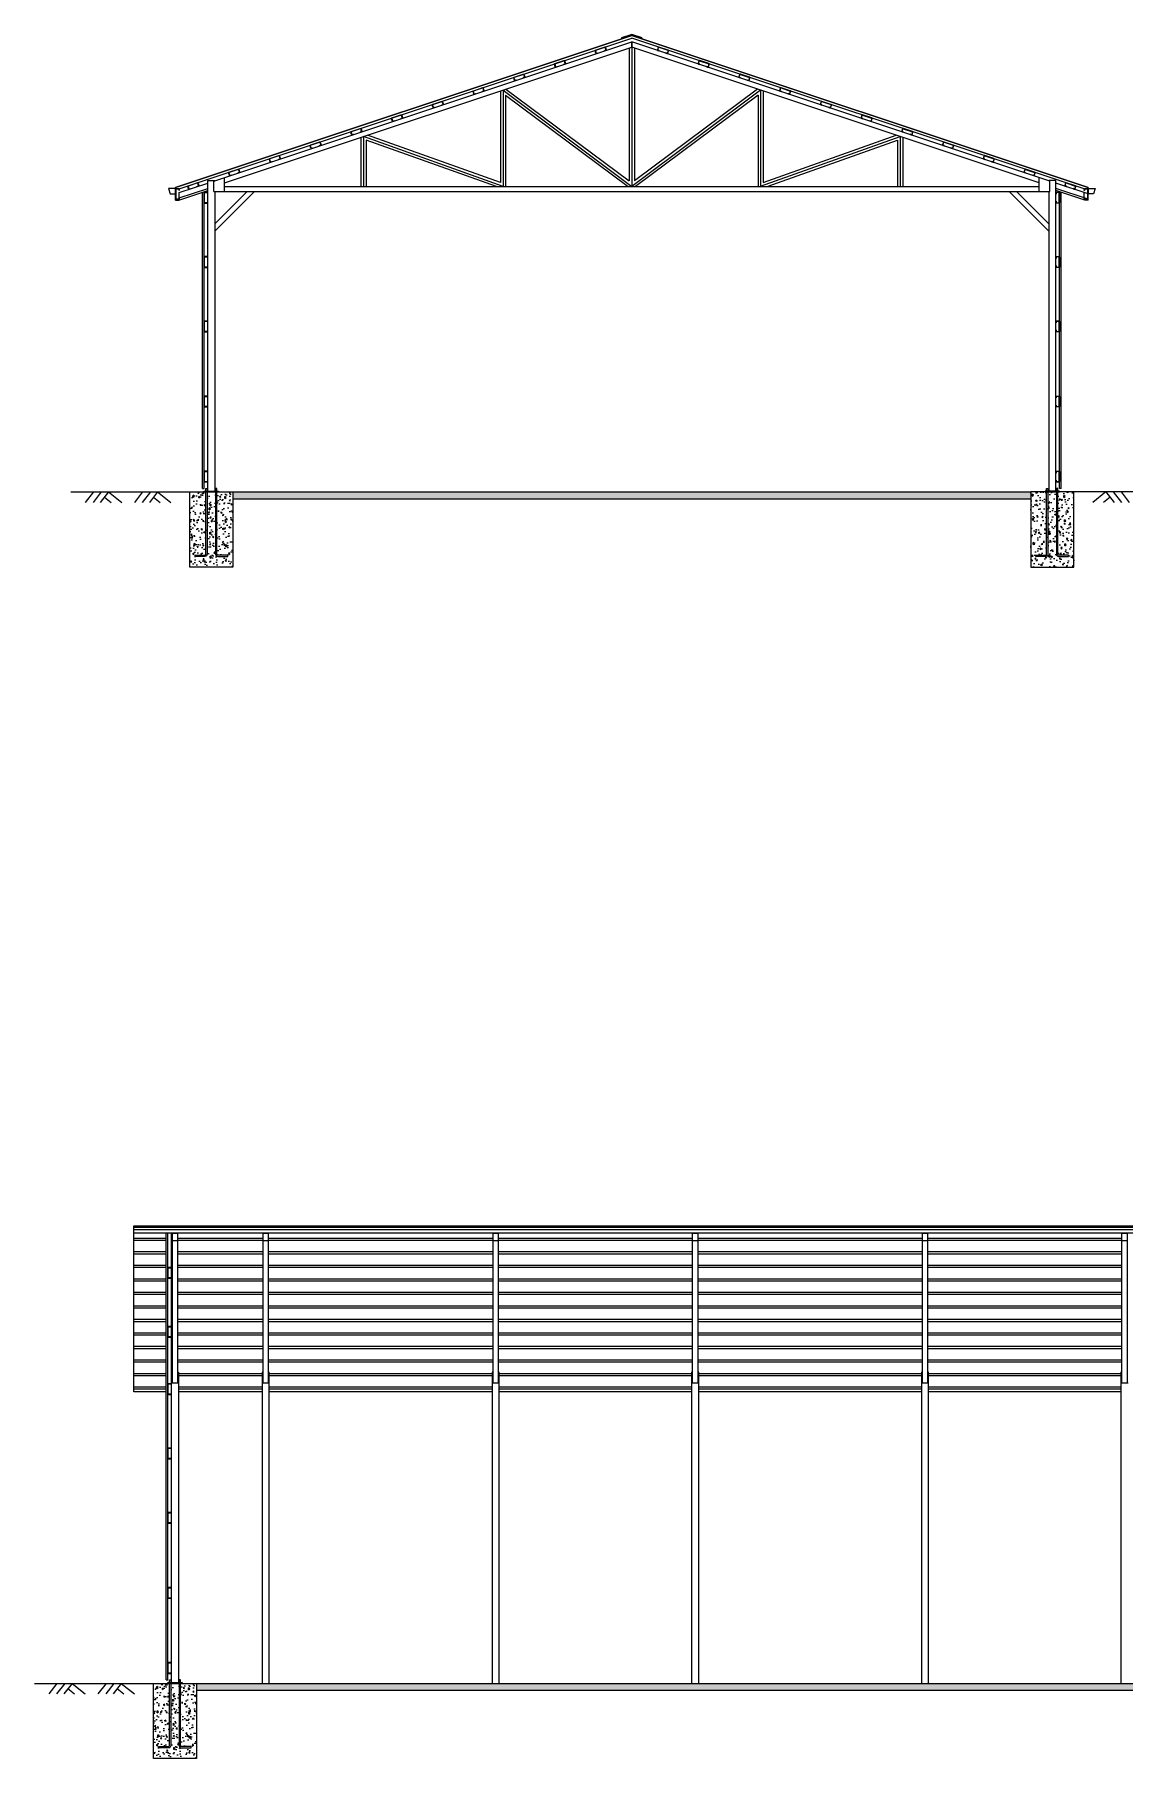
# Model space of a CAD drawing. Header units: inches. Extents: x -7700 to 6147, y -4891 to -2731.
# Drawn here: x 4474 to 5083, y -4859 to -3894 of the extents above; entities that cross this region are included whole.
import ezdxf

# ---------------------------------------------------------------- set-up
doc = ezdxf.new("R2010")
doc.units = ezdxf.units.IN
doc.header["$LTSCALE"] = 96
doc.header["$MEASUREMENT"] = 0
for name, color, linetype, lineweight in [('Common', 4, 'Continuous', 5), ('Dimensions', 7, 'Continuous', 5), ('Section', 6, 'Continuous', 18)]:
    doc.layers.add(name, color=color, linetype=linetype, lineweight=lineweight)
doc.layers.add('Hatch', color=7, linetype='Continuous', lineweight=0, true_color=0x919191)
pattern_1 = [(95, (2690.451, 6860.8195), (5.51552, 4.6280708), [0.75, -8.25]), (40, (2690.451, 6860.8195), (-6.2999217, 4.3376815), [0.6, -6.6]), (145.451444, (2690.9106, 6861.205), (-0.7844016, 8.9657522), [0.637402, -7.011421]), (91.1842, (2689.037, 6862.234), (8.716934, 6.376138), [1.125, -12.375]), (141.63564, (2689.763, 6862.765), (-0.279001, 13.497117), [0.956103, -10.517138]), (36.18416, (2689.037, 6862.234), (-0.279001, 13.497117), [0.9, -9.9]), (66, (2690.0974, 6862.587), (7.0677157, 1.3738248), [0.75, -8.25]), (11, (2690.0974, 6862.587), (-3.407086, 6.8480844), [0.6, -6.6]), (116.451445, (2690.6864, 6862.702), (3.6606297, 8.221909), [0.637402, -7.011421]), (82.5, (2690.451, 6860.8195), (-2.26793185, 2.4398982), [0, -6.52, 0, -6.7, 0, -6.625]), (52.5, (2690.451, 6860.8195), (-0.9287294, 4.6490945), [0, -3.82, 0, -6.37, 0, -2.525]), (12.5, (2688.874, 6859.2426), (3.9341817, 3.6152076), [0, -2.5, 0, -7.8, 0, -10.35]), (2.5, (2688.167, 6858.5355), (3.4158998, 4.831598), [0, -3.25, 0, -5.18, 0, -7.35])]

msp = doc.modelspace()

# ---------------------------------------------------------------- hatches: boundary and pattern name
at = {"layer": 'Hatch'}
h = msp.add_hatch(dxfattribs=at)
h.set_pattern_fill('AR-CONC', color=256, angle=45)
h.set_pattern_definition(pattern_1)
edge = h.paths.add_edge_path()
edge.add_line((4575.91, -4150.3), (4575.91, -4185.15))
edge.add_arc((4576.36, -4185.15), 0.45, 180, 270)
edge.add_line((4576.36, -4185.6), (4581.91, -4185.6))
edge.add_line((4581.91, -4185.6), (4581.91, -4186.35))
edge.add_line((4581.91, -4186.35), (4576.36, -4186.35))
edge.add_arc((4576.36, -4185.15), 1.2, 180, 270, ccw=False)
edge.add_line((4575.16, -4185.15), (4575.16, -4150.3))
edge.add_line((4575.16, -4150.3), (4570.41, -4150.3))
edge.add_line((4570.41, -4150.3), (4570.41, -4185.15))
edge.add_arc((4569.21, -4185.15), 1.2, -90, 0, ccw=False)
edge.add_line((4569.21, -4186.35), (4563.66, -4186.35))
edge.add_line((4563.66, -4186.35), (4563.66, -4185.6))
edge.add_line((4563.66, -4185.6), (4569.21, -4185.6))
edge.add_arc((4569.21, -4185.15), 0.45, 270, 360)
edge.add_line((4569.66, -4185.15), (4569.66, -4150.3))
edge.add_line((4569.66, -4150.3), (4560.79, -4150.3))
edge.add_line((4560.79, -4150.3), (4560.79, -4192.3))
edge.add_line((4560.79, -4192.3), (4584.79, -4192.3))
edge.add_line((4584.79, -4192.3), (4584.79, -4150.3))
edge.add_line((4584.79, -4150.3), (4575.91, -4150.3))
h = msp.add_hatch(dxfattribs=at)
h.set_pattern_fill('AR-CONC', color=256, angle=45)
h.set_pattern_definition([(95, (2691.451, 6860.8195), (5.51552, 4.6280708), [0.75, -8.25]), (40, (2691.451, 6860.8195), (-6.2999217, 4.3376815), [0.6, -6.6]), (145.451444, (2691.9106, 6861.205), (-0.7844016, 8.965752), [0.637402, -7.011421]), (91.1842, (2690.037, 6862.234), (8.716934, 6.376138), [1.125, -12.375]), (141.63564, (2690.763, 6862.765), (-0.279001, 13.497117), [0.956103, -10.517138]), (36.18416, (2690.037, 6862.234), (-0.279001, 13.497117), [0.9, -9.9]), (66, (2691.0974, 6862.587), (7.0677157, 1.3738248), [0.75, -8.25]), (11, (2691.0974, 6862.587), (-3.407086, 6.8480844), [0.6, -6.6]), (116.451445, (2691.6864, 6862.702), (3.6606297, 8.221909), [0.637402, -7.011421]), (82.5, (2691.451, 6860.8195), (-2.26793185, 2.4398982), [0, -6.52, 0, -6.7, 0, -6.625]), (52.5, (2691.451, 6860.8195), (-0.9287294, 4.6490945), [0, -3.82, 0, -6.37, 0, -2.525]), (12.5, (2689.874, 6859.2426), (3.9341817, 3.6152076), [0, -2.5, 0, -7.8, 0, -10.35]), (2.5, (2689.167, 6858.5355), (3.4158998, 4.831598), [0, -3.25, 0, -5.18, 0, -7.35])])
h.paths.add_polyline_path([(5030.79, -4154.3), (4584.79, -4154.3), (4584.79, -4150.3), (4585.79, -4150.3), (5030.79, -4150.3)])
h = msp.add_hatch(dxfattribs=at)
h.set_pattern_fill('AR-CONC', color=256, angle=45)
h.set_pattern_definition(pattern_1)
edge = h.paths.add_edge_path()
edge.add_line((5039.66, -4150.3), (5039.66, -4185.15))
edge.add_arc((5039.21, -4185.15), 0.45, -90, 0, ccw=False)
edge.add_line((5039.21, -4185.6), (5033.66, -4185.6))
edge.add_line((5033.66, -4185.6), (5033.66, -4186.35))
edge.add_line((5033.66, -4186.35), (5039.21, -4186.35))
edge.add_arc((5039.21, -4185.15), 1.2, 270, 360)
edge.add_line((5040.41, -4185.15), (5040.41, -4150.3))
edge.add_line((5040.41, -4150.3), (5045.16, -4150.3))
edge.add_line((5045.16, -4150.3), (5045.16, -4185.15))
edge.add_arc((5046.36, -4185.15), 1.2, 180, 270)
edge.add_line((5046.36, -4186.35), (5051.91, -4186.35))
edge.add_line((5051.91, -4186.35), (5051.91, -4185.6))
edge.add_line((5051.91, -4185.6), (5046.36, -4185.6))
edge.add_arc((5046.36, -4185.15), 0.45, 180, 270, ccw=False)
edge.add_line((5045.91, -4185.15), (5045.91, -4150.3))
edge.add_line((5045.91, -4150.3), (5054.79, -4150.3))
edge.add_line((5054.79, -4150.3), (5054.79, -4192.3))
edge.add_line((5054.79, -4192.3), (5030.79, -4192.3))
edge.add_line((5030.79, -4192.3), (5030.79, -4150.3))
edge.add_line((5030.79, -4150.3), (5039.66, -4150.3))
h = msp.add_hatch(dxfattribs=at)
h.set_pattern_fill('AR-CONC', color=256, angle=45)
h.set_pattern_definition([(95, (2670.087, 6194.5346), (5.51552, 4.6280708), [0.75, -8.25]), (40, (2670.087, 6194.5346), (-6.2999217, 4.3376815), [0.6, -6.6]), (145.451444, (2670.547, 6194.92), (-0.7844016, 8.965752), [0.637402, -7.011421]), (91.1842, (2668.673, 6195.949), (8.716934, 6.376138), [1.125, -12.375]), (141.63564, (2669.399, 6196.48), (-0.279001, 13.497117), [0.956103, -10.517138]), (36.18416, (2668.673, 6195.949), (-0.279001, 13.497117), [0.9, -9.9]), (66, (2669.7335, 6196.3024), (7.0677157, 1.3738248), [0.75, -8.25]), (11, (2669.7335, 6196.3024), (-3.407086, 6.8480844), [0.6, -6.6]), (116.451445, (2670.3225, 6196.417), (3.6606297, 8.221909), [0.637402, -7.011421]), (82.5, (2670.087, 6194.5346), (-2.26793185, 2.4398982), [0, -6.52, 0, -6.7, 0, -6.625]), (52.5, (2670.087, 6194.5346), (-0.9287294, 4.6490945), [0, -3.82, 0, -6.37, 0, -2.525]), (12.5, (2668.5102, 6192.9578), (3.9341817, 3.6152076), [0, -2.5, 0, -7.8, 0, -10.35]), (2.5, (2667.803, 6192.2507), (3.4158998, 4.831598), [0, -3.25, 0, -5.18, 0, -7.35])])
edge = h.paths.add_edge_path()
edge.add_line((4555.55, -4816.59), (4555.55, -4851.44))
edge.add_arc((4556, -4851.44), 0.45, 180, 270)
edge.add_line((4556, -4851.89), (4561.55, -4851.89))
edge.add_line((4561.55, -4851.89), (4561.55, -4852.64))
edge.add_line((4561.55, -4852.64), (4556, -4852.64))
edge.add_arc((4556, -4851.44), 1.2, 180, 270, ccw=False)
edge.add_line((4554.8, -4851.44), (4554.8, -4816.59))
edge.add_line((4554.8, -4816.59), (4550.05, -4816.59))
edge.add_line((4550.05, -4816.59), (4550.05, -4851.44))
edge.add_arc((4548.85, -4851.44), 1.2, -90, 0, ccw=False)
edge.add_line((4548.85, -4852.64), (4543.3, -4852.64))
edge.add_line((4543.3, -4852.64), (4543.3, -4851.89))
edge.add_line((4543.3, -4851.89), (4548.85, -4851.89))
edge.add_arc((4548.85, -4851.44), 0.45, 270, 360)
edge.add_line((4549.3, -4851.44), (4549.3, -4816.59))
edge.add_line((4549.3, -4816.59), (4540.42, -4816.59))
edge.add_line((4540.42, -4816.59), (4540.42, -4858.59))
edge.add_line((4540.42, -4858.59), (4564.42, -4858.59))
edge.add_line((4564.42, -4858.59), (4564.42, -4816.59))
edge.add_line((4564.42, -4816.59), (4555.55, -4816.59))
h = msp.add_hatch(dxfattribs=at)
h.set_pattern_fill('AR-CONC', color=256, angle=45)
h.set_pattern_definition([(95, (2671.087, 6194.5346), (5.51552, 4.6280708), [0.75, -8.25]), (40, (2671.087, 6194.5346), (-6.2999217, 4.3376815), [0.6, -6.6]), (145.451444, (2671.547, 6194.92), (-0.7844016, 8.9657522), [0.637402, -7.011421]), (91.1842, (2669.673, 6195.949), (8.716934, 6.376138), [1.125, -12.375]), (141.63564, (2670.399, 6196.48), (-0.279001, 13.497117), [0.956103, -10.517138]), (36.18416, (2669.673, 6195.949), (-0.279001, 13.497117), [0.9, -9.9]), (66, (2670.7335, 6196.3024), (7.0677157, 1.3738248), [0.75, -8.25]), (11, (2670.7335, 6196.3024), (-3.407086, 6.8480844), [0.6, -6.6]), (116.451445, (2671.3225, 6196.417), (3.6606297, 8.221909), [0.637402, -7.011421]), (82.5, (2671.087, 6194.5346), (-2.26793185, 2.4398982), [0, -6.52, 0, -6.7, 0, -6.625]), (52.5, (2671.087, 6194.5346), (-0.9287294, 4.6490945), [0, -3.82, 0, -6.37, 0, -2.525]), (12.5, (2669.5102, 6192.9578), (3.9341817, 3.6152076), [0, -2.5, 0, -7.8, 0, -10.35]), (2.5, (2668.803, 6192.2507), (3.4158998, 4.831598), [0, -3.25, 0, -5.18, 0, -7.35])])
h.paths.add_polyline_path([(5490.42, -4820.59), (4564.42, -4820.59), (4564.42, -4816.59), (4565.42, -4816.59), (5490.42, -4816.59)])

# ---------------------------------------------------------------- linework, layer by layer
at = {"layer": 'Common'}
for p, q in [((4552.75, -3979.98), (4807.79, -3894.97)), ((4807.79, -3895.1), (4552.79, -3980.1)), ((4807.79, -3894.44), (4801.94, -3896.39)), ((4813.64, -3896.39), (4807.79, -3894.44)), ((5062.83, -3979.98), (4807.79, -3894.97)), ((4807.79, -3895.1), (5062.79, -3980.1)), ((4554.86, -3980.73), (4807.79, -3896.42)), ((4801.94, -3896.39), (4802.1, -3896.86)), ((5060.71, -3980.73), (4807.79, -3896.42)), ((4813.48, -3896.86), (4813.64, -3896.39)), ((4548.79, -3980.63), (4549.79, -3983.63)), ((4552.79, -3980.63), (4548.79, -3980.63)), ((4552.75, -3979.98), (4552.79, -3980.1)), ((4552.79, -3987.16), (4552.79, -3980.1)), ((4552.79, -3980.63), (4552.79, -3983.63)), ((4554.53, -3987.16), (4570.79, -3981.74)), ((5061.05, -3987.16), (5044.79, -3981.74)), ((5062.83, -3979.98), (5062.79, -3980.1)), ((5062.79, -3987.16), (5062.79, -3980.1)), ((5062.79, -3980.63), (5066.79, -3980.63)), ((5062.79, -3980.63), (5062.79, -3983.63)), ((5066.79, -3980.63), (5065.79, -3983.63)), ((4549.79, -3983.63), (4552.79, -3983.63)), ((4552.79, -3987.16), (4554.53, -3987.16)), ((4567.79, -4148.3), (4567.79, -3982.74)), ((4568.79, -4148.3), (4568.79, -3982.41)), ((5046.79, -4148.3), (5046.79, -3982.41)), ((5047.79, -4148.3), (5047.79, -3982.74)), ((5062.79, -3987.16), (5061.05, -3987.16)), ((5065.79, -3983.63), (5062.79, -3983.63)), ((4567.79, -4148.3), (4568.79, -4148.3)), ((5047.79, -4148.3), (5046.79, -4148.3)), ((4547.42, -4567.74), (4529.42, -4567.74)), ((4547.42, -4568.92), (4529.42, -4568.92)), ((4547.42, -4814.59), (4547.42, -4564.81)), ((4548.42, -4814.59), (4548.42, -4564.81)), ((4550.42, -4642.48), (4550.42, -4564.81)), ((4601.74, -4567.74), (4553.86, -4567.74)), ((4601.74, -4568.92), (4553.86, -4568.92)), ((4730.24, -4567.74), (4604.61, -4567.74)), ((4730.24, -4568.92), (4604.61, -4568.92)), ((4841.74, -4567.74), (4733.11, -4567.74)), ((4841.74, -4568.92), (4733.11, -4568.92)), ((4970.24, -4567.74), (4844.61, -4567.74)), ((4970.24, -4568.92), (4844.61, -4568.92)), ((5081.74, -4567.74), (4973.11, -4567.74)), ((5081.74, -4568.92), (4973.11, -4568.92)), ((4547.42, -4575.31), (4529.42, -4575.31)), ((4547.42, -4576.48), (4529.42, -4576.48)), ((4601.74, -4575.31), (4553.86, -4575.31)), ((4601.74, -4576.48), (4553.86, -4576.48)), ((4730.24, -4575.31), (4604.61, -4575.31)), ((4730.24, -4576.48), (4604.61, -4576.48)), ((4841.74, -4575.31), (4733.11, -4575.31)), ((4841.74, -4576.48), (4733.11, -4576.48)), ((4970.24, -4575.31), (4844.61, -4575.31)), ((4970.24, -4576.48), (4844.61, -4576.48)), ((5081.74, -4575.31), (4973.11, -4575.31)), ((5081.74, -4576.48), (4973.11, -4576.48)), ((4547.42, -4582.87), (4529.42, -4582.87)), ((4547.42, -4584.05), (4529.42, -4584.05)), ((4601.74, -4582.87), (4553.86, -4582.87)), ((4601.74, -4584.05), (4553.86, -4584.05)), ((4730.24, -4582.87), (4604.61, -4582.87)), ((4730.24, -4584.05), (4604.61, -4584.05)), ((4841.74, -4582.87), (4733.11, -4582.87)), ((4841.74, -4584.05), (4733.11, -4584.05)), ((4970.24, -4582.87), (4844.61, -4582.87)), ((4970.24, -4584.05), (4844.61, -4584.05)), ((5081.74, -4582.87), (4973.11, -4582.87)), ((5081.74, -4584.05), (4973.11, -4584.05)), ((4547.42, -4590.43), (4529.42, -4590.43)), ((4547.42, -4591.61), (4529.42, -4591.61)), ((4547.42, -4597.99), (4529.42, -4597.99)), ((4601.74, -4590.43), (4553.86, -4590.43)), ((4601.74, -4591.61), (4553.86, -4591.61)), ((4601.74, -4597.99), (4553.86, -4597.99)), ((4730.24, -4590.43), (4604.61, -4590.43)), ((4730.24, -4591.61), (4604.61, -4591.61)), ((4730.24, -4597.99), (4604.61, -4597.99)), ((4841.74, -4590.43), (4733.11, -4590.43)), ((4841.74, -4591.61), (4733.11, -4591.61)), ((4841.74, -4597.99), (4733.11, -4597.99)), ((4970.24, -4590.43), (4844.61, -4590.43)), ((4970.24, -4591.61), (4844.61, -4591.61)), ((4970.24, -4597.99), (4844.61, -4597.99)), ((5081.74, -4590.43), (4973.11, -4590.43)), ((5081.74, -4591.61), (4973.11, -4591.61)), ((5081.74, -4597.99), (4973.11, -4597.99)), ((4547.42, -4599.17), (4529.42, -4599.17)), ((4547.42, -4605.56), (4529.42, -4605.56)), ((4547.42, -4606.73), (4529.42, -4606.73)), ((4601.74, -4599.17), (4553.86, -4599.17)), ((4601.74, -4605.56), (4553.86, -4605.56)), ((4601.74, -4606.73), (4553.86, -4606.73)), ((4730.24, -4599.17), (4604.61, -4599.17)), ((4730.24, -4605.56), (4604.61, -4605.56)), ((4730.24, -4606.73), (4604.61, -4606.73)), ((4841.74, -4599.17), (4733.11, -4599.17)), ((4841.74, -4605.56), (4733.11, -4605.56)), ((4841.74, -4606.73), (4733.11, -4606.73)), ((4970.24, -4599.17), (4844.61, -4599.17)), ((4970.24, -4605.56), (4844.61, -4605.56)), ((4970.24, -4606.73), (4844.61, -4606.73)), ((5081.74, -4599.17), (4973.11, -4599.17)), ((5081.74, -4605.56), (4973.11, -4605.56)), ((5081.74, -4606.73), (4973.11, -4606.73)), ((4547.42, -4613.12), (4529.42, -4613.12)), ((4547.42, -4614.3), (4529.42, -4614.3)), ((4601.74, -4613.12), (4553.86, -4613.12)), ((4601.74, -4614.3), (4553.86, -4614.3)), ((4730.24, -4613.12), (4604.61, -4613.12)), ((4730.24, -4614.3), (4604.61, -4614.3)), ((4841.74, -4613.12), (4733.11, -4613.12)), ((4841.74, -4614.3), (4733.11, -4614.3)), ((4970.24, -4613.12), (4844.61, -4613.12)), ((4970.24, -4614.3), (4844.61, -4614.3)), ((5081.74, -4613.12), (4973.11, -4613.12)), ((5081.74, -4614.3), (4973.11, -4614.3)), ((4547.42, -4620.68), (4529.42, -4620.68)), ((4547.42, -4621.86), (4529.42, -4621.86)), ((4601.74, -4620.68), (4553.86, -4620.68)), ((4601.74, -4621.86), (4553.86, -4621.86)), ((4730.24, -4620.68), (4604.61, -4620.68)), ((4730.24, -4621.86), (4604.61, -4621.86)), ((4841.74, -4620.68), (4733.11, -4620.68)), ((4841.74, -4621.86), (4733.11, -4621.86)), ((4970.24, -4620.68), (4844.61, -4620.68)), ((4970.24, -4621.86), (4844.61, -4621.86)), ((5081.74, -4620.68), (4973.11, -4620.68)), ((5081.74, -4621.86), (4973.11, -4621.86)), ((4547.42, -4628.24), (4529.42, -4628.24)), ((4547.42, -4629.42), (4529.42, -4629.42)), ((4547.42, -4635.81), (4529.42, -4635.81)), ((4547.42, -4636.98), (4529.42, -4636.98)), ((4601.74, -4628.24), (4553.86, -4628.24)), ((4601.74, -4629.42), (4553.86, -4629.42)), ((4601.74, -4635.81), (4553.86, -4635.81)), ((4601.74, -4636.98), (4553.86, -4636.98)), ((4730.24, -4628.24), (4604.61, -4628.24)), ((4730.24, -4629.42), (4604.61, -4629.42)), ((4730.24, -4635.81), (4604.61, -4635.81)), ((4730.24, -4636.98), (4604.61, -4636.98)), ((4841.74, -4628.24), (4733.11, -4628.24)), ((4841.74, -4629.42), (4733.11, -4629.42)), ((4841.74, -4635.81), (4733.11, -4635.81)), ((4841.74, -4636.98), (4733.11, -4636.98)), ((4970.24, -4628.24), (4844.61, -4628.24)), ((4970.24, -4629.42), (4844.61, -4629.42)), ((4970.24, -4635.81), (4844.61, -4635.81)), ((4970.24, -4636.98), (4844.61, -4636.98)), ((5081.74, -4628.24), (4973.11, -4628.24)), ((5081.74, -4629.42), (4973.11, -4629.42)), ((5081.74, -4635.81), (4973.11, -4635.81)), ((5081.74, -4636.98), (4973.11, -4636.98)), ((4547.42, -4643.37), (4529.42, -4643.37)), ((4547.42, -4644.55), (4529.42, -4644.55)), ((4601.17, -4643.37), (4554.42, -4643.37)), ((4601.17, -4644.55), (4554.42, -4644.55)), ((4729.67, -4643.37), (4605.17, -4643.37)), ((4729.67, -4644.55), (4605.17, -4644.55)), ((4841.17, -4643.37), (4733.67, -4643.37)), ((4841.17, -4644.55), (4733.67, -4644.55)), ((4969.67, -4643.37), (4845.17, -4643.37)), ((4969.67, -4644.55), (4845.17, -4644.55)), ((5081.17, -4643.37), (4973.67, -4643.37)), ((5081.17, -4644.55), (4973.67, -4644.55)), ((4547.42, -4650.93), (4529.42, -4650.93)), ((4547.42, -4652.11), (4529.42, -4652.11)), ((4547.42, -4653.45), (4529.42, -4653.45)), ((4601.17, -4650.93), (4554.42, -4650.93)), ((4601.17, -4652.11), (4554.42, -4652.11)), ((4601.17, -4653.45), (4554.42, -4653.45)), ((4729.67, -4650.93), (4605.17, -4650.93)), ((4729.67, -4652.11), (4605.17, -4652.11)), ((4729.67, -4653.45), (4605.17, -4653.45)), ((4841.17, -4650.93), (4733.67, -4650.93)), ((4841.17, -4652.11), (4733.67, -4652.11)), ((4841.17, -4653.45), (4733.67, -4653.45)), ((4969.67, -4650.93), (4845.17, -4650.93)), ((4969.67, -4652.11), (4845.17, -4652.11)), ((4969.67, -4653.45), (4845.17, -4653.45)), ((5081.17, -4650.93), (4973.67, -4650.93)), ((5081.17, -4652.11), (4973.67, -4652.11)), ((5081.17, -4653.45), (4973.67, -4653.45)), ((4547.42, -4814.59), (4548.42, -4814.59))]:
    msp.add_line(p, q, dxfattribs=at)
at = {"layer": 'Common', "linetype": 'Continuous', "transparency": 33554687}
for p, q in [((4529.42, -4560.86), (5525.42, -4560.86)), ((4529.42, -4561.42), (5525.42, -4561.42)), ((4529.42, -4562.7), (5525.42, -4562.7))]:
    msp.add_line(p, q, dxfattribs=at)
at = {"layer": 'Common'}
for points in [[(4601.74, -4642.48), (4601.17, -4642.48), (4601.17, -4816.59)], [(4605.17, -4816.59), (4605.17, -4642.48), (4604.61, -4642.48)], [(4730.24, -4642.48), (4729.67, -4642.48), (4729.67, -4816.59)], [(4733.67, -4816.59), (4733.67, -4642.48), (4733.11, -4642.48)], [(4841.74, -4642.48), (4841.17, -4642.48), (4841.17, -4816.59)], [(4845.17, -4816.59), (4845.17, -4642.48), (4844.61, -4642.48)], [(4970.24, -4642.48), (4969.67, -4642.48), (4969.67, -4816.59)], [(4973.67, -4816.59), (4973.67, -4642.48), (4973.11, -4642.48)], [(5081.74, -4642.48), (5081.17, -4642.48), (5081.17, -4816.59)]]:
    msp.add_lwpolyline(points, dxfattribs=at)
at = {"layer": 'Defpoints'}
for p, q in [((4807.79, -3898.52), (4807.79, -3979.43)), ((4735.79, -3925.56), (4735.79, -3979.43)), ((4735.79, -3925.56), (4807.79, -3979.43)), ((4879.79, -3925.56), (4807.79, -3979.43)), ((4879.79, -3925.56), (4879.79, -3979.22)), ((4657.79, -3951.56), (4657.79, -3979.43)), ((4735.79, -3979.43), (4657.79, -3951.56)), ((4879.79, -3979.22), (4957.79, -3951.56)), ((4957.79, -3951.56), (4957.79, -3979.43))]:
    msp.add_line(p, q, dxfattribs=at)
at = {"layer": 'Dimensions'}
for p, q in [((4506.82, -4150.3), (4502.27, -4156.14)), ((4511.18, -4150.3), (4506.63, -4156.14)), ((4515.26, -4150.3), (4510.7, -4156.14)), ((4512.98, -4153.22), (4516.7, -4156.14)), ((4515.26, -4150.3), (4522.69, -4156.14)), ((4534.31, -4150.3), (4529.76, -4156.14)), ((4538.67, -4150.3), (4534.11, -4156.14)), ((4542.74, -4150.3), (4538.19, -4156.14)), ((4540.47, -4153.22), (4544.18, -4156.14)), ((4542.74, -4150.3), (4550.18, -4156.14)), ((5072.83, -4150.3), (5065.4, -4156.14)), ((5075.11, -4153.22), (5071.39, -4156.14)), ((5072.83, -4150.3), (5077.39, -4156.14)), ((5076.91, -4150.3), (5081.46, -4156.14)), ((5081.27, -4150.3), (5085.82, -4156.14)), ((4486.46, -4816.59), (4481.9, -4822.42)), ((4490.81, -4816.59), (4486.26, -4822.42)), ((4494.89, -4816.59), (4490.34, -4822.42)), ((4492.62, -4819.5), (4496.33, -4822.42)), ((4494.89, -4816.59), (4502.32, -4822.42)), ((4513.94, -4816.59), (4509.39, -4822.42)), ((4518.3, -4816.59), (4513.75, -4822.42)), ((4522.38, -4816.59), (4517.83, -4822.42)), ((4520.1, -4819.5), (4523.82, -4822.42)), ((4522.38, -4816.59), (4529.81, -4822.42))]:
    msp.add_line(p, q, dxfattribs=at)
at = {"layer": 'Section'}
for p, q in [((4574.18, -3976.39), (4807.79, -3898.52)), ((4580.18, -3977.43), (4807.79, -3901.56)), ((4806.35, -3902.03), (4806.35, -3976.36)), ((5041.4, -3976.39), (4807.79, -3898.52)), ((4807.79, -3901.56), (4807.79, -3898.52)), ((5035.4, -3977.43), (4807.79, -3901.56)), ((4809.23, -3902.03), (4809.23, -3976.36)), ((4734.35, -3926.03), (4734.35, -3977.19)), ((4737.23, -3928.42), (4737.23, -3979.43)), ((4737.23, -3928.42), (4805.66, -3979.43)), ((4737.45, -3925), (4806.35, -3976.36)), ((4878.13, -3925), (4809.23, -3976.36)), ((4878.35, -3928.42), (4809.92, -3979.43)), ((4878.35, -3928.42), (4878.35, -3979.43)), ((4881.23, -3926.03), (4881.23, -3977.19)), ((4656.35, -3952.03), (4656.35, -3979.43)), ((4734.35, -3977.19), (4660.01, -3950.82)), ((4881.23, -3977.19), (4955.57, -3950.82)), ((4959.23, -3952.03), (4959.23, -3979.43)), ((4659.23, -3953.59), (4659.23, -3979.43)), ((4732.06, -3979.43), (4659.23, -3953.59)), ((4883.52, -3979.43), (4956.35, -3953.59)), ((4956.35, -3953.59), (4956.35, -3979.43)), ((4554.86, -3982.83), (4570.79, -3977.52)), ((4554.86, -3985.86), (4570.79, -3980.56)), ((4574.18, -3982.3), (4574.18, -3976.39)), ((4580.18, -3982.3), (4580.18, -3974.39)), ((4580.18, -3979.43), (5035.4, -3979.43)), ((5035.4, -3982.3), (5035.4, -3974.39)), ((5041.4, -3982.3), (5041.4, -3976.39)), ((5062.79, -3983.52), (5044.79, -3977.52)), ((5062.79, -3986.56), (5044.79, -3980.56)), ((4552.79, -3986.56), (4552.79, -3983.52)), ((4554.86, -3985.86), (4554.86, -3982.83)), ((4574.18, -3982.3), (5041.4, -3982.3)), ((4574.79, -4000.3), (4592.79, -3982.3)), ((4574.79, -4004.37), (4596.85, -3982.3)), ((5040.79, -4004.37), (5018.72, -3982.3)), ((5040.79, -4000.3), (5022.79, -3982.3)), ((5060.71, -3985.86), (5060.71, -3982.83)), ((5062.79, -3986.56), (5062.79, -3983.52)), ((5062.79, -3986.56), (5062.79, -3983.52)), ((4494.28, -4150.3), (4570.79, -4150.3)), ((4576.79, -4150.3), (5030.79, -4150.3)), ((5030.79, -4154.3), (4584.79, -4154.3)), ((5121.3, -4150.3), (5044.79, -4150.3)), ((4529.42, -4560.73), (5525.42, -4560.73)), ((4529.42, -4653.45), (4529.42, -4560.73)), ((5525.42, -4564.81), (4529.42, -4564.81)), ((4550.99, -4568.81), (4553.86, -4568.81)), ((4601.74, -4568.81), (4604.61, -4568.81)), ((4730.24, -4568.81), (4733.11, -4568.81)), ((4841.74, -4568.81), (4844.61, -4568.81)), ((4970.24, -4568.81), (4973.11, -4568.81)), ((5081.74, -4568.81), (5084.61, -4568.81)), ((4547.42, -4653.45), (4529.42, -4653.45)), ((4554.42, -4648.59), (4550.42, -4648.59)), ((4605.17, -4648.59), (4601.17, -4648.59)), ((4733.67, -4648.59), (4729.67, -4648.59)), ((4845.17, -4648.59), (4841.17, -4648.59)), ((4973.67, -4648.59), (4969.67, -4648.59)), ((5085.17, -4648.59), (5081.17, -4648.59)), ((4473.92, -4816.59), (4550.42, -4816.59)), ((4556.42, -4816.59), (5490.42, -4816.59)), ((5490.42, -4820.59), (4564.42, -4820.59))]:
    msp.add_line(p, q, dxfattribs=at)
for points in [[(4788.81, -3904.85), (4788.18, -3905.06, -0.414214), (4787.76, -3904.85), (4787.34, -3903.58, -0.414214), (4787.55, -3903.16), (4792.61, -3901.48, -0.414214), (4793.03, -3901.69), (4793.45, -3902.95, -0.414214), (4793.24, -3903.37), (4792.61, -3903.58), (4792.57, -3903.47), (4793.2, -3903.26, 0.414214), (4793.33, -3902.99), (4792.91, -3901.73, 0.414214), (4792.65, -3901.59), (4787.59, -3903.28, 0.414214), (4787.46, -3903.55), (4787.88, -3904.81, 0.414214), (4788.14, -3904.94), (4788.78, -3904.73)], [(4826.76, -3904.85), (4827.39, -3905.06, 0.414214), (4827.82, -3904.85), (4828.24, -3903.58, 0.414214), (4828.03, -3903.16), (4822.97, -3901.48, 0.414214), (4822.55, -3901.69), (4822.12, -3902.95, 0.414214), (4822.33, -3903.37), (4822.97, -3903.58), (4823.01, -3903.47), (4822.37, -3903.26, -0.414214), (4822.24, -3902.99), (4822.66, -3901.73, -0.414214), (4822.93, -3901.59), (4827.99, -3903.28, -0.414214), (4828.12, -3903.55), (4827.7, -3904.81, -0.414214), (4827.43, -3904.94), (4826.8, -3904.73)], [(4766.05, -3912.44), (4765.41, -3912.65, -0.414214), (4764.99, -3912.44), (4764.57, -3911.17, -0.414214), (4764.78, -3910.75), (4769.84, -3909.07, -0.414214), (4770.26, -3909.28), (4770.68, -3910.54, -0.414214), (4770.47, -3910.96), (4769.84, -3911.17), (4769.8, -3911.06), (4770.43, -3910.84, 0.414214), (4770.57, -3910.58), (4770.14, -3909.32, 0.414214), (4769.88, -3909.18), (4764.82, -3910.87, 0.414214), (4764.69, -3911.13), (4765.11, -3912.4, 0.414214), (4765.37, -3912.53), (4766.01, -3912.32)], [(4849.53, -3912.44), (4850.16, -3912.65, 0.414214), (4850.58, -3912.44), (4851.01, -3911.17, 0.414214), (4850.8, -3910.75), (4845.74, -3909.07, 0.414214), (4845.31, -3909.28), (4844.89, -3910.54, 0.414214), (4845.1, -3910.96), (4845.74, -3911.17), (4845.78, -3911.06), (4845.14, -3910.84, -0.414214), (4845.01, -3910.58), (4845.43, -3909.32, -0.414214), (4845.7, -3909.18), (4850.76, -3910.87, -0.414214), (4850.89, -3911.13), (4850.47, -3912.4, -0.414214), (4850.2, -3912.53), (4849.57, -3912.32)], [(4743.28, -3920.03), (4742.65, -3920.24, -0.414214), (4742.22, -3920.03), (4741.8, -3918.76, -0.414214), (4742.01, -3918.34), (4747.07, -3916.66, -0.414214), (4747.49, -3916.87), (4747.92, -3918.13, -0.414214), (4747.71, -3918.55), (4747.07, -3918.76), (4747.03, -3918.64), (4747.67, -3918.43, 0.414214), (4747.8, -3918.17), (4747.38, -3916.91, 0.414214), (4747.11, -3916.77), (4742.05, -3918.46, 0.414214), (4741.92, -3918.72), (4742.34, -3919.99, 0.414214), (4742.61, -3920.12), (4743.24, -3919.91)], [(4872.3, -3920.03), (4872.93, -3920.24, 0.414214), (4873.35, -3920.03), (4873.77, -3918.76, 0.414214), (4873.56, -3918.34), (4868.5, -3916.66, 0.414214), (4868.08, -3916.87), (4867.66, -3918.13, 0.414214), (4867.87, -3918.55), (4868.5, -3918.76), (4868.54, -3918.64), (4867.91, -3918.43, -0.414214), (4867.78, -3918.17), (4868.2, -3916.91, -0.414214), (4868.46, -3916.77), (4873.52, -3918.46, -0.414214), (4873.66, -3918.72), (4873.23, -3919.99, -0.414214), (4872.97, -3920.12), (4872.34, -3919.91)], [(4697.74, -3935.21), (4697.11, -3935.42, -0.414214), (4696.69, -3935.21), (4696.27, -3933.94, -0.414214), (4696.48, -3933.52), (4701.54, -3931.83, -0.414214), (4701.96, -3932.05), (4702.38, -3933.31, -0.414214), (4702.17, -3933.73), (4701.54, -3933.94), (4701.5, -3933.82), (4702.13, -3933.61, 0.414214), (4702.26, -3933.35), (4701.84, -3932.08, 0.414214), (4701.58, -3931.95), (4696.52, -3933.64, 0.414214), (4696.38, -3933.9), (4696.81, -3935.17, 0.414214), (4697.07, -3935.3), (4697.7, -3935.09)], [(4720.51, -3927.62), (4719.88, -3927.83, -0.414214), (4719.46, -3927.62), (4719.03, -3926.35, -0.414214), (4719.24, -3925.93), (4724.3, -3924.24, -0.414214), (4724.73, -3924.46), (4725.15, -3925.72, -0.414214), (4724.94, -3926.14), (4724.3, -3926.35), (4724.26, -3926.23), (4724.9, -3926.02, 0.414214), (4725.03, -3925.76), (4724.61, -3924.5, 0.414214), (4724.34, -3924.36), (4719.28, -3926.05, 0.414214), (4719.15, -3926.31), (4719.57, -3927.58, 0.414214), (4719.84, -3927.71), (4720.47, -3927.5)], [(4895.07, -3927.62), (4895.7, -3927.83, 0.414214), (4896.12, -3927.62), (4896.54, -3926.35, 0.414214), (4896.33, -3925.93), (4891.27, -3924.24, 0.414214), (4890.85, -3924.46), (4890.43, -3925.72, 0.414214), (4890.64, -3926.14), (4891.27, -3926.35), (4891.31, -3926.23), (4890.68, -3926.02, -0.414214), (4890.55, -3925.76), (4890.97, -3924.5, -0.414214), (4891.23, -3924.36), (4896.29, -3926.05, -0.414214), (4896.42, -3926.31), (4896, -3927.58, -0.414214), (4895.74, -3927.71), (4895.11, -3927.5)], [(4917.84, -3935.21), (4918.47, -3935.42, 0.414214), (4918.89, -3935.21), (4919.31, -3933.94, 0.414214), (4919.1, -3933.52), (4914.04, -3931.83, 0.414214), (4913.62, -3932.05), (4913.2, -3933.31, 0.414214), (4913.41, -3933.73), (4914.04, -3933.94), (4914.08, -3933.82), (4913.45, -3933.61, -0.414214), (4913.32, -3933.35), (4913.74, -3932.08, -0.414214), (4914, -3931.95), (4919.06, -3933.64, -0.414214), (4919.19, -3933.9), (4918.77, -3935.17, -0.414214), (4918.51, -3935.3), (4917.88, -3935.09)], [(4674.97, -3942.8), (4674.34, -3943.01, -0.414214), (4673.92, -3942.8), (4673.5, -3941.53, -0.414214), (4673.71, -3941.11), (4678.77, -3939.42, -0.414214), (4679.19, -3939.63), (4679.61, -3940.9, -0.414214), (4679.4, -3941.32), (4678.77, -3941.53), (4678.73, -3941.41), (4679.36, -3941.2, 0.414214), (4679.49, -3940.94), (4679.07, -3939.67, 0.414214), (4678.81, -3939.54), (4673.75, -3941.23, 0.414214), (4673.62, -3941.49), (4674.04, -3942.76, 0.414214), (4674.3, -3942.89), (4674.93, -3942.68)], [(4940.6, -3942.8), (4941.24, -3943.01, 0.414214), (4941.66, -3942.8), (4942.08, -3941.53, 0.414214), (4941.87, -3941.11), (4936.81, -3939.42, 0.414214), (4936.39, -3939.63), (4935.97, -3940.9, 0.414214), (4936.18, -3941.32), (4936.81, -3941.53), (4936.85, -3941.41), (4936.22, -3941.2, -0.414214), (4936.08, -3940.94), (4936.51, -3939.67, -0.414214), (4936.77, -3939.54), (4941.83, -3941.23, -0.414214), (4941.96, -3941.49), (4941.54, -3942.76, -0.414214), (4941.28, -3942.89), (4940.64, -3942.68)], [(4652.2, -3950.39), (4651.57, -3950.6, -0.414214), (4651.15, -3950.39), (4650.73, -3949.12, -0.414214), (4650.94, -3948.7), (4656, -3947.01, -0.414214), (4656.42, -3947.22), (4656.84, -3948.49, -0.414214), (4656.63, -3948.91), (4656, -3949.12), (4655.96, -3949), (4656.59, -3948.79, 0.414214), (4656.72, -3948.53), (4656.3, -3947.26, 0.414214), (4656.04, -3947.13), (4650.98, -3948.82, 0.414214), (4650.85, -3949.08), (4651.27, -3950.35, 0.414214), (4651.53, -3950.48), (4652.16, -3950.27)], [(4963.37, -3950.39), (4964.01, -3950.6, 0.414214), (4964.43, -3950.39), (4964.85, -3949.12, 0.414214), (4964.64, -3948.7), (4959.58, -3947.01, 0.414214), (4959.16, -3947.22), (4958.73, -3948.49, 0.414214), (4958.95, -3948.91), (4959.58, -3949.12), (4959.62, -3949), (4958.98, -3948.79, -0.414214), (4958.85, -3948.53), (4959.27, -3947.26, -0.414214), (4959.54, -3947.13), (4964.6, -3948.82, -0.414214), (4964.73, -3949.08), (4964.31, -3950.35, -0.414214), (4964.04, -3950.48), (4963.41, -3950.27)], [(4606.67, -3965.57), (4606.04, -3965.78, -0.414214), (4605.61, -3965.57), (4605.19, -3964.3, -0.414214), (4605.4, -3963.88), (4610.46, -3962.19, -0.414214), (4610.88, -3962.4), (4611.31, -3963.67, -0.414214), (4611.09, -3964.09), (4610.46, -3964.3), (4610.42, -3964.18), (4611.06, -3963.97, 0.414214), (4611.19, -3963.71), (4610.77, -3962.44, 0.414214), (4610.5, -3962.31), (4605.44, -3964, 0.414214), (4605.31, -3964.26), (4605.73, -3965.53, 0.414214), (4606, -3965.66), (4606.63, -3965.45)], [(4629.44, -3957.98), (4628.8, -3958.19, -0.414214), (4628.38, -3957.98), (4627.96, -3956.71, -0.414214), (4628.17, -3956.29), (4633.23, -3954.6, -0.414214), (4633.65, -3954.81), (4634.07, -3956.08, -0.414214), (4633.86, -3956.5), (4633.23, -3956.71), (4633.19, -3956.59), (4633.82, -3956.38, 0.414214), (4633.96, -3956.12), (4633.53, -3954.85, 0.414214), (4633.27, -3954.72), (4628.21, -3956.41, 0.414214), (4628.08, -3956.67), (4628.5, -3957.94, 0.414214), (4628.76, -3958.07), (4629.4, -3957.86)], [(4986.14, -3957.98), (4986.77, -3958.19, 0.414214), (4987.2, -3957.98), (4987.62, -3956.71, 0.414214), (4987.41, -3956.29), (4982.35, -3954.6, 0.414214), (4981.92, -3954.81), (4981.5, -3956.08, 0.414214), (4981.71, -3956.5), (4982.35, -3956.71), (4982.39, -3956.59), (4981.75, -3956.38, -0.414214), (4981.62, -3956.12), (4982.04, -3954.85, -0.414214), (4982.31, -3954.72), (4987.37, -3956.41, -0.414214), (4987.5, -3956.67), (4987.08, -3957.94, -0.414214), (4986.81, -3958.07), (4986.18, -3957.86)], [(5008.91, -3965.57), (5009.54, -3965.78, 0.414214), (5009.96, -3965.57), (5010.39, -3964.3, 0.414214), (5010.17, -3963.88), (5005.11, -3962.19, 0.414214), (5004.69, -3962.4), (5004.27, -3963.67, 0.414214), (5004.48, -3964.09), (5005.11, -3964.3), (5005.15, -3964.18), (5004.52, -3963.97, -0.414214), (5004.39, -3963.71), (5004.81, -3962.44, -0.414214), (5005.08, -3962.31), (5010.13, -3964, -0.414214), (5010.27, -3964.26), (5009.84, -3965.53, -0.414214), (5009.58, -3965.66), (5008.95, -3965.45)], [(4583.9, -3973.15), (4583.27, -3973.37, -0.414214), (4582.85, -3973.15), (4582.42, -3971.89, -0.414214), (4582.63, -3971.47), (4587.69, -3969.78, -0.414214), (4588.12, -3969.99), (4588.54, -3971.26, -0.414214), (4588.33, -3971.68), (4587.69, -3971.89), (4587.65, -3971.77), (4588.29, -3971.56, 0.414214), (4588.42, -3971.3), (4588, -3970.03, 0.414214), (4587.73, -3969.9), (4582.67, -3971.59, 0.414214), (4582.54, -3971.85), (4582.96, -3973.12, 0.414214), (4583.23, -3973.25), (4583.86, -3973.04)], [(5031.68, -3973.15), (5032.31, -3973.37, 0.414214), (5032.73, -3973.15), (5033.15, -3971.89, 0.414214), (5032.94, -3971.47), (5027.88, -3969.78, 0.414214), (5027.46, -3969.99), (5027.04, -3971.26, 0.414214), (5027.25, -3971.68), (5027.88, -3971.89), (5027.92, -3971.77), (5027.29, -3971.56, -0.414214), (5027.16, -3971.3), (5027.58, -3970.03, -0.414214), (5027.84, -3969.9), (5032.9, -3971.59, -0.414214), (5033.03, -3971.85), (5032.61, -3973.12, -0.414214), (5032.35, -3973.25), (5031.72, -3973.04)], [(4554.86, -3981.73), (4554.86, -3981.06, 0.414214), (4554.53, -3980.73), (4553.2, -3980.73, 0.414214), (4552.86, -3981.06), (4552.86, -3986.39, 0.414214), (4553.2, -3986.73), (4554.53, -3986.73, 0.414214), (4554.86, -3986.39), (4554.86, -3985.73), (4554.74, -3985.73), (4554.74, -3986.39, -0.414214), (4554.53, -3986.6), (4553.2, -3986.6, -0.414214), (4552.99, -3986.39), (4552.99, -3981.06, -0.414214), (4553.2, -3980.85), (4554.53, -3980.85, -0.414214), (4554.74, -3981.06), (4554.74, -3981.73)], [(4561.13, -3980.74), (4560.5, -3980.95, -0.414214), (4560.08, -3980.74), (4559.66, -3979.48, -0.414214), (4559.87, -3979.06), (4564.93, -3977.37, -0.414214), (4565.35, -3977.58), (4565.77, -3978.85, -0.414214), (4565.56, -3979.27), (4564.93, -3979.48), (4564.89, -3979.36), (4565.52, -3979.15, 0.414214), (4565.65, -3978.89), (4565.23, -3977.62, 0.414214), (4564.97, -3977.49), (4559.91, -3979.18, 0.414214), (4559.77, -3979.44), (4560.2, -3980.7, 0.414214), (4560.46, -3980.84), (4561.09, -3980.63)], [(5054.45, -3980.74), (5055.08, -3980.95, 0.414214), (5055.5, -3980.74), (5055.92, -3979.48, 0.414214), (5055.71, -3979.06), (5050.65, -3977.37, 0.414214), (5050.23, -3977.58), (5049.81, -3978.85, 0.414214), (5050.02, -3979.27), (5050.65, -3979.48), (5050.69, -3979.36), (5050.06, -3979.15, -0.414214), (5049.93, -3978.89), (5050.35, -3977.62, -0.414214), (5050.61, -3977.49), (5055.67, -3979.18, -0.414214), (5055.8, -3979.44), (5055.38, -3980.7, -0.414214), (5055.12, -3980.84), (5054.49, -3980.63)], [(5060.71, -3981.73), (5060.71, -3981.06, -0.414214), (5061.05, -3980.73), (5062.38, -3980.73, -0.414214), (5062.71, -3981.06), (5062.71, -3986.39, -0.414214), (5062.38, -3986.73), (5061.05, -3986.73, -0.414214), (5060.71, -3986.39), (5060.71, -3985.73), (5060.84, -3985.73), (5060.84, -3986.39, 0.414214), (5061.05, -3986.6), (5062.38, -3986.6, 0.414214), (5062.59, -3986.39), (5062.59, -3981.06, 0.414214), (5062.38, -3980.85), (5061.05, -3980.85, 0.414214), (5060.84, -3981.06), (5060.84, -3981.73)], [(4570.79, -3983.69), (4570.79, -3983.02, 0.414214), (4570.46, -3982.69), (4569.12, -3982.69, 0.414214), (4568.79, -3983.02), (4568.79, -3988.36, 0.414214), (4569.12, -3988.69), (4570.46, -3988.69, 0.414214), (4570.79, -3988.36), (4570.79, -3987.69), (4570.66, -3987.69), (4570.66, -3988.36, -0.414214), (4570.46, -3988.57), (4569.12, -3988.57, -0.414214), (4568.91, -3988.36), (4568.91, -3983.02, -0.414214), (4569.12, -3982.82), (4570.46, -3982.82, -0.414214), (4570.66, -3983.02), (4570.66, -3983.69)], [(5044.79, -3983.69), (5044.79, -3983.02, -0.414214), (5045.12, -3982.69), (5046.46, -3982.69, -0.414214), (5046.79, -3983.02), (5046.79, -3988.36, -0.414214), (5046.46, -3988.69), (5045.12, -3988.69, -0.414214), (5044.79, -3988.36), (5044.79, -3987.69), (5044.91, -3987.69), (5044.91, -3988.36, 0.414214), (5045.12, -3988.57), (5046.46, -3988.57, 0.414214), (5046.66, -3988.36), (5046.66, -3983.02, 0.414214), (5046.46, -3982.82), (5045.12, -3982.82, 0.414214), (5044.91, -3983.02), (5044.91, -3983.69)], [(4570.79, -4019.69), (4570.79, -4019.02, 0.414214), (4570.46, -4018.69), (4569.12, -4018.69, 0.414214), (4568.79, -4019.02), (4568.79, -4024.36, 0.414214), (4569.12, -4024.69), (4570.46, -4024.69, 0.414214), (4570.79, -4024.36), (4570.79, -4023.69), (4570.66, -4023.69), (4570.66, -4024.36, -0.414214), (4570.46, -4024.57), (4569.12, -4024.57, -0.414214), (4568.91, -4024.36), (4568.91, -4019.02, -0.414214), (4569.12, -4018.82), (4570.46, -4018.82, -0.414214), (4570.66, -4019.02), (4570.66, -4019.69)], [(5044.79, -4019.69), (5044.79, -4019.02, -0.414214), (5045.12, -4018.69), (5046.46, -4018.69, -0.414214), (5046.79, -4019.02), (5046.79, -4024.36, -0.414214), (5046.46, -4024.69), (5045.12, -4024.69, -0.414214), (5044.79, -4024.36), (5044.79, -4023.69), (5044.91, -4023.69), (5044.91, -4024.36, 0.414214), (5045.12, -4024.57), (5046.46, -4024.57, 0.414214), (5046.66, -4024.36), (5046.66, -4019.02, 0.414214), (5046.46, -4018.82), (5045.12, -4018.82, 0.414214), (5044.91, -4019.02), (5044.91, -4019.69)], [(4570.79, -4055.69), (4570.79, -4055.02, 0.414214), (4570.46, -4054.69), (4569.12, -4054.69, 0.414214), (4568.79, -4055.02), (4568.79, -4060.36, 0.414214), (4569.12, -4060.69), (4570.46, -4060.69, 0.414214), (4570.79, -4060.36), (4570.79, -4059.69), (4570.66, -4059.69), (4570.66, -4060.36, -0.414214), (4570.46, -4060.57), (4569.12, -4060.57, -0.414214), (4568.91, -4060.36), (4568.91, -4055.02, -0.414214), (4569.12, -4054.82), (4570.46, -4054.82, -0.414214), (4570.66, -4055.02), (4570.66, -4055.69)], [(5044.79, -4055.69), (5044.79, -4055.02, -0.414214), (5045.12, -4054.69), (5046.46, -4054.69, -0.414214), (5046.79, -4055.02), (5046.79, -4060.36, -0.414214), (5046.46, -4060.69), (5045.12, -4060.69, -0.414214), (5044.79, -4060.36), (5044.79, -4059.69), (5044.91, -4059.69), (5044.91, -4060.36, 0.414214), (5045.12, -4060.57), (5046.46, -4060.57, 0.414214), (5046.66, -4060.36), (5046.66, -4055.02, 0.414214), (5046.46, -4054.82), (5045.12, -4054.82, 0.414214), (5044.91, -4055.02), (5044.91, -4055.69)], [(4570.79, -4097.69), (4570.79, -4097.02, 0.414214), (4570.46, -4096.69), (4569.12, -4096.69, 0.414214), (4568.79, -4097.02), (4568.79, -4102.36, 0.414214), (4569.12, -4102.69), (4570.46, -4102.69, 0.414214), (4570.79, -4102.36), (4570.79, -4101.69), (4570.66, -4101.69), (4570.66, -4102.36, -0.414214), (4570.46, -4102.57), (4569.12, -4102.57, -0.414214), (4568.91, -4102.36), (4568.91, -4097.02, -0.414214), (4569.12, -4096.82), (4570.46, -4096.82, -0.414214), (4570.66, -4097.02), (4570.66, -4097.69)], [(5044.79, -4097.69), (5044.79, -4097.02, -0.414214), (5045.12, -4096.69), (5046.46, -4096.69, -0.414214), (5046.79, -4097.02), (5046.79, -4102.36, -0.414214), (5046.46, -4102.69), (5045.12, -4102.69, -0.414214), (5044.79, -4102.36), (5044.79, -4101.69), (5044.91, -4101.69), (5044.91, -4102.36, 0.414214), (5045.12, -4102.57), (5046.46, -4102.57, 0.414214), (5046.66, -4102.36), (5046.66, -4097.02, 0.414214), (5046.46, -4096.82), (5045.12, -4096.82, 0.414214), (5044.91, -4097.02), (5044.91, -4097.69)], [(4570.79, -4139.69), (4570.79, -4139.02, 0.414214), (4570.46, -4138.69), (4569.12, -4138.69, 0.414214), (4568.79, -4139.02), (4568.79, -4144.36, 0.414214), (4569.12, -4144.69), (4570.46, -4144.69, 0.414214), (4570.79, -4144.36), (4570.79, -4143.69), (4570.66, -4143.69), (4570.66, -4144.36, -0.414214), (4570.46, -4144.57), (4569.12, -4144.57, -0.414214), (4568.91, -4144.36), (4568.91, -4139.02, -0.414214), (4569.12, -4138.82), (4570.46, -4138.82, -0.414214), (4570.66, -4139.02), (4570.66, -4139.69)], [(5044.79, -4139.69), (5044.79, -4139.02, -0.414214), (5045.12, -4138.69), (5046.46, -4138.69, -0.414214), (5046.79, -4139.02), (5046.79, -4144.36, -0.414214), (5046.46, -4144.69), (5045.12, -4144.69, -0.414214), (5044.79, -4144.36), (5044.79, -4143.69), (5044.91, -4143.69), (5044.91, -4144.36, 0.414214), (5045.12, -4144.57), (5046.46, -4144.57, 0.414214), (5046.66, -4144.36), (5046.66, -4139.02, 0.414214), (5046.46, -4138.82), (5045.12, -4138.82, 0.414214), (5044.91, -4139.02), (5044.91, -4139.69)], [(4550.42, -4584.98), (4550.42, -4584.31, 0.414214), (4550.09, -4583.98), (4548.76, -4583.98, 0.414214), (4548.42, -4584.31), (4548.42, -4589.64, 0.414214), (4548.76, -4589.98), (4550.09, -4589.98, 0.414214), (4550.42, -4589.64), (4550.42, -4588.98), (4550.3, -4588.98), (4550.3, -4589.64, -0.414214), (4550.09, -4589.85), (4548.76, -4589.85, -0.414214), (4548.55, -4589.64), (4548.55, -4584.31, -0.414214), (4548.76, -4584.1), (4550.09, -4584.1, -0.414214), (4550.3, -4584.31), (4550.3, -4584.98)], [(4550.42, -4617.98), (4550.42, -4617.31, 0.414214), (4550.09, -4616.98), (4548.76, -4616.98, 0.414214), (4548.42, -4617.31), (4548.42, -4622.64, 0.414214), (4548.76, -4622.98), (4550.09, -4622.98, 0.414214), (4550.42, -4622.64), (4550.42, -4621.98), (4550.3, -4621.98), (4550.3, -4622.64, -0.414214), (4550.09, -4622.85), (4548.76, -4622.85, -0.414214), (4548.55, -4622.64), (4548.55, -4617.31, -0.414214), (4548.76, -4617.1), (4550.09, -4617.1, -0.414214), (4550.3, -4617.31), (4550.3, -4617.98)], [(4550.42, -4649.98), (4550.42, -4649.31, 0.414214), (4550.09, -4648.98), (4548.76, -4648.98, 0.414214), (4548.42, -4649.31), (4548.42, -4654.64, 0.414214), (4548.76, -4654.98), (4550.09, -4654.98, 0.414214), (4550.42, -4654.64), (4550.42, -4653.98), (4550.3, -4653.98), (4550.3, -4654.64, -0.414214), (4550.09, -4654.85), (4548.76, -4654.85, -0.414214), (4548.55, -4654.64), (4548.55, -4649.31, -0.414214), (4548.76, -4649.1), (4550.09, -4649.1, -0.414214), (4550.3, -4649.31), (4550.3, -4649.98)], [(4550.42, -4685.98), (4550.42, -4685.31, 0.414214), (4550.09, -4684.98), (4548.76, -4684.98, 0.414214), (4548.42, -4685.31), (4548.42, -4690.64, 0.414214), (4548.76, -4690.98), (4550.09, -4690.98, 0.414214), (4550.42, -4690.64), (4550.42, -4689.98), (4550.3, -4689.98), (4550.3, -4690.64, -0.414214), (4550.09, -4690.85), (4548.76, -4690.85, -0.414214), (4548.55, -4690.64), (4548.55, -4685.31, -0.414214), (4548.76, -4685.1), (4550.09, -4685.1, -0.414214), (4550.3, -4685.31), (4550.3, -4685.98)], [(4550.42, -4721.98), (4550.42, -4721.31, 0.414214), (4550.09, -4720.98), (4548.76, -4720.98, 0.414214), (4548.42, -4721.31), (4548.42, -4726.64, 0.414214), (4548.76, -4726.98), (4550.09, -4726.98, 0.414214), (4550.42, -4726.64), (4550.42, -4725.98), (4550.3, -4725.98), (4550.3, -4726.64, -0.414214), (4550.09, -4726.85), (4548.76, -4726.85, -0.414214), (4548.55, -4726.64), (4548.55, -4721.31, -0.414214), (4548.76, -4721.1), (4550.09, -4721.1, -0.414214), (4550.3, -4721.31), (4550.3, -4721.98)], [(4550.42, -4763.98), (4550.42, -4763.31, 0.414214), (4550.09, -4762.98), (4548.76, -4762.98, 0.414214), (4548.42, -4763.31), (4548.42, -4768.64, 0.414214), (4548.76, -4768.98), (4550.09, -4768.98, 0.414214), (4550.42, -4768.64), (4550.42, -4767.98), (4550.3, -4767.98), (4550.3, -4768.64, -0.414214), (4550.09, -4768.85), (4548.76, -4768.85, -0.414214), (4548.55, -4768.64), (4548.55, -4763.31, -0.414214), (4548.76, -4763.1), (4550.09, -4763.1, -0.414214), (4550.3, -4763.31), (4550.3, -4763.98)], [(4550.42, -4805.98), (4550.42, -4805.31, 0.414214), (4550.09, -4804.98), (4548.76, -4804.98, 0.414214), (4548.42, -4805.31), (4548.42, -4810.64, 0.414214), (4548.76, -4810.98), (4550.09, -4810.98, 0.414214), (4550.42, -4810.64), (4550.42, -4809.98), (4550.3, -4809.98), (4550.3, -4810.64, -0.414214), (4550.09, -4810.85), (4548.76, -4810.85, -0.414214), (4548.55, -4810.64), (4548.55, -4805.31, -0.414214), (4548.76, -4805.1), (4550.09, -4805.1, -0.414214), (4550.3, -4805.31), (4550.3, -4805.98)]]:
    msp.add_lwpolyline(points, format="xyb", close=True, dxfattribs=at)
for points in [[(4570.79, -4149.8), (4570.79, -3976.19), (4574.79, -3976.19), (4574.79, -3976.19)], [(5044.79, -4149.8), (5044.79, -3976.19), (5040.79, -3976.19)], [(4574.79, -3982.3), (4574.79, -4149.8)], [(5040.79, -3982.3), (5040.79, -4149.8)], [(4560.79, -4150.3), (4572.79, -4150.3)], [(4572.79, -4150.3), (4584.79, -4150.3), (4584.79, -4192.3), (4560.79, -4192.3), (4560.79, -4150.3)], [(4569.66, -4149.8), (4569.66, -4148.3), (4570.41, -4148.3), (4570.41, -4149.8)], [(4575.91, -4149.8), (4575.91, -4148.3), (4575.16, -4148.3), (4575.16, -4149.8)], [(5042.79, -4150.3), (5030.79, -4150.3), (5030.79, -4192.3), (5054.79, -4192.3), (5054.79, -4150.3)], [(5039.66, -4149.8), (5039.66, -4148.3), (5040.41, -4148.3), (5040.41, -4149.8)], [(5054.79, -4150.3), (5042.79, -4150.3)], [(5045.91, -4149.8), (5045.91, -4148.3), (5045.16, -4148.3), (5045.16, -4149.8)], [(4550.99, -4648.59), (4550.99, -4564.81), (4553.86, -4564.81), (4553.86, -4648.59), (4550.99, -4648.59)], [(4601.74, -4648.59), (4601.74, -4564.81), (4604.61, -4564.81), (4604.61, -4648.59), (4601.74, -4648.59)], [(4730.24, -4648.59), (4730.24, -4564.81), (4733.11, -4564.81), (4733.11, -4648.59), (4730.24, -4648.59)], [(4841.74, -4648.59), (4841.74, -4564.81), (4844.61, -4564.81), (4844.61, -4648.59), (4841.74, -4648.59)], [(4970.24, -4648.59), (4970.24, -4564.81), (4973.11, -4564.81), (4973.11, -4648.59), (4970.24, -4648.59)], [(5081.74, -4648.59), (5081.74, -4564.81), (5084.61, -4564.81), (5084.61, -4648.59), (5081.74, -4648.59)], [(4550.42, -4816.09), (4550.42, -4642.48), (4550.99, -4642.48)], [(4553.86, -4642.48), (4554.42, -4642.48), (4554.42, -4816.09)], [(4540.42, -4816.59), (4552.42, -4816.59)], [(4552.42, -4816.59), (4564.42, -4816.59), (4564.42, -4858.59), (4540.42, -4858.59), (4540.42, -4816.59)], [(4549.3, -4816.09), (4549.3, -4814.59), (4550.05, -4814.59), (4550.05, -4816.09)], [(4555.55, -4816.09), (4555.55, -4814.59), (4554.8, -4814.59), (4554.8, -4816.09)]]:
    msp.add_lwpolyline(points, dxfattribs=at)
for points in [[(4570.41, -4150.3), (4570.41, -4185.15, -0.414214), (4569.21, -4186.35), (4563.66, -4186.35), (4563.66, -4185.6), (4569.21, -4185.6, 0.414214), (4569.66, -4185.15), (4569.66, -4150.3)], [(4575.16, -4150.3), (4575.16, -4185.15, 0.414214), (4576.36, -4186.35), (4581.91, -4186.35), (4581.91, -4185.6), (4576.36, -4185.6, -0.414214), (4575.91, -4185.15), (4575.91, -4150.3)], [(5040.41, -4150.3), (5040.41, -4185.15, -0.414214), (5039.21, -4186.35), (5033.66, -4186.35), (5033.66, -4185.6), (5039.21, -4185.6, 0.414214), (5039.66, -4185.15), (5039.66, -4150.3)], [(5045.16, -4150.3), (5045.16, -4185.15, 0.414214), (5046.36, -4186.35), (5051.91, -4186.35), (5051.91, -4185.6), (5046.36, -4185.6, -0.414214), (5045.91, -4185.15), (5045.91, -4150.3)], [(4550.05, -4816.59), (4550.05, -4851.44, -0.414214), (4548.85, -4852.64), (4543.3, -4852.64), (4543.3, -4851.89), (4548.85, -4851.89, 0.414214), (4549.3, -4851.44), (4549.3, -4816.59)], [(4554.8, -4816.59), (4554.8, -4851.44, 0.414214), (4556, -4852.64), (4561.55, -4852.64), (4561.55, -4851.89), (4556, -4851.89, -0.414214), (4555.55, -4851.44), (4555.55, -4816.59)]]:
    msp.add_lwpolyline(points, format="xyb", dxfattribs=at)
for points in [[(4568.79, -4150.3), (4568.79, -4149.8), (4576.79, -4149.8), (4576.79, -4150.3)], [(5046.79, -4150.3), (5046.79, -4149.8), (5038.79, -4149.8), (5038.79, -4150.3)], [(4548.42, -4816.59), (4548.42, -4816.09), (4556.42, -4816.09), (4556.42, -4816.59)]]:
    msp.add_lwpolyline(points, close=True, dxfattribs=at)

doc.saveas('drawing.dxf')
